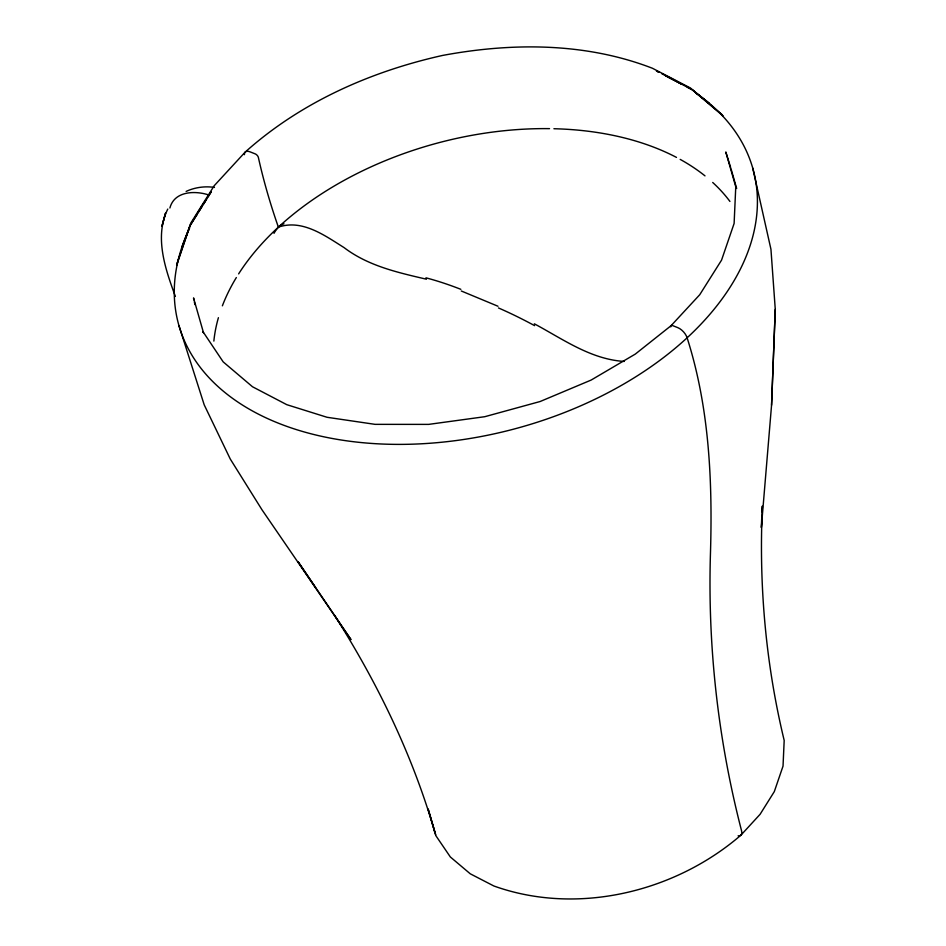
<?xml version="1.0" encoding="UTF-8"?>
<svg xmlns="http://www.w3.org/2000/svg" width="946" height="946" viewBox="0 0 946 946"><rect width="100%" height="100%" fill="white"/><g stroke="black" fill="none" stroke-linecap="round" stroke-linejoin="round"><path stroke-width="1.42" d="M762.405 506.465C758.739 584.983 765.74 664.009 784.187 740.434L783.028 766.13L774.313 791.601L760.099 814.293L741.144 834.928M761.684 518.999L761.341 527.549L771.558 405.195L775.271 309.377L770.943 249.259L752.72 168.057M775.271 309.377L771.558 405.195M761.979 511.892L762.204 506.193M176.831 263.993L190.808 223.055L214.163 185.771L245.132 152.14M176.618 265.365L190.087 225.55L211.195 191.754M182.093 246.61L190.087 225.55L197.135 214.304M169.89 208.002C174.324 191.139 194.557 190.513 208.144 194.77M167.785 209.066C154.044 236.725 165.361 269.243 175.388 296.429M198.695 211.809L201.829 206.819M203.39 204.312L206.524 199.322M208.096 196.815L211.218 191.825M245.499 151.809C300.911 102.298 370.465 71.518 442.539 55.447C512.129 42.464 585.68 42.44 652.444 68.266L690.438 88.002L722.437 115.01M740.789 835.283C674.687 892.279 577.001 915.823 493.836 885.976L470.257 873.797L450.343 856.97L436.071 835.992L428.136 808.996L428.999 811.94M186.137 191.411C194.841 187.355 204.939 185.972 214.458 187.414M624.265 361.443C590.659 359.314 562.976 339.153 534.324 323.804M426.457 279.212C397.687 272.495 368.148 265.932 344.072 247.604C324.833 235.566 302.259 218.94 278.372 227.146A631.881 313.008 47.3 0 1 258.376 157.45A3.299 1.655 46.6 0 0 255.231 153.891L250.051 151.845A9.898 4.907 47.3 0 0 244.399 154.683M461.27 290.978L497.974 306.244M656.536 71.009L659.149 72.357L656.512 71.009M661.762 73.693L692.295 89.799L709.275 103.303M665.452 75.704L680.789 83.756M687.174 87.115L692.295 89.799L723.288 116.086M315.538 587.525L298.226 561.924L350.978 639.602L261.995 509.799L230.256 458.999L204.206 404.841L178.971 325.672M334.458 615.172C377.241 682.515 412.586 754.991 434.687 831.794M730.667 167.548L725.795 151.975L735.763 186.788L734.12 223.445L721.55 260.138L699.733 294.726L671.092 325.672L635.286 354.1L591.132 380.067L540.154 401.506L484.766 416.701L428.633 424.387L375.077 424.352L327.044 417.281L286.78 404.675L252.499 386.76L223.185 361.88L203.047 331.798L203.496 332.72L193.528 297.907L193.942 299.929M731.069 168.944L736.662 188.491M429.378 813.276L435.538 834.727M194.356 301.94L194.923 304.612M278.349 227.075A20.445 14.143 -75.8 0 1 283.989 223.8M273.997 233.343A20.422 13.752 -75.3 0 1 278.455 227.359M696.516 93.512A297.517 188.443 -14.9 0 1 514.104 429.023A297.517 188.443 -14.9 0 1 189.59 228.163M195.586 216.587A297.517 188.443 -14.9 0 1 205.412 200.753M668.645 77.288A297.517 188.443 -14.9 0 1 681.037 83.768M738.117 835.826A9.898 4.907 47.3 0 0 741.617 831.026C718.381 741.25 707.75 648.412 710.387 555.704C712.669 482.472 709.571 408.128 687.115 337.805A9.898 4.907 47.3 0 0 677.868 327.671L672.689 325.625A3.299 1.667 46.6 0 0 670.797 326.867M213.855 341.092A275.274 174.36 -14.9 0 1 218.408 317.69M222.381 305.818A275.274 174.36 -14.9 0 1 236.346 277.533M238.629 273.879A275.274 174.36 -14.9 0 1 549.543 128.644M553.907 128.727A275.274 174.36 -14.9 0 1 676.485 157.403M680.186 159.389A275.274 174.36 -14.9 0 1 704.995 175.873M712.705 182.472A275.274 174.36 -14.9 0 1 729.922 201.427M498.447 307.935A369.567 174.23 46 0 1 534.608 325.649M425.96 277.828A369.567 190.051 49 0 1 460.844 289.322M165.479 213.288L161.932 226.307L165.479 213.288"/></g></svg>
